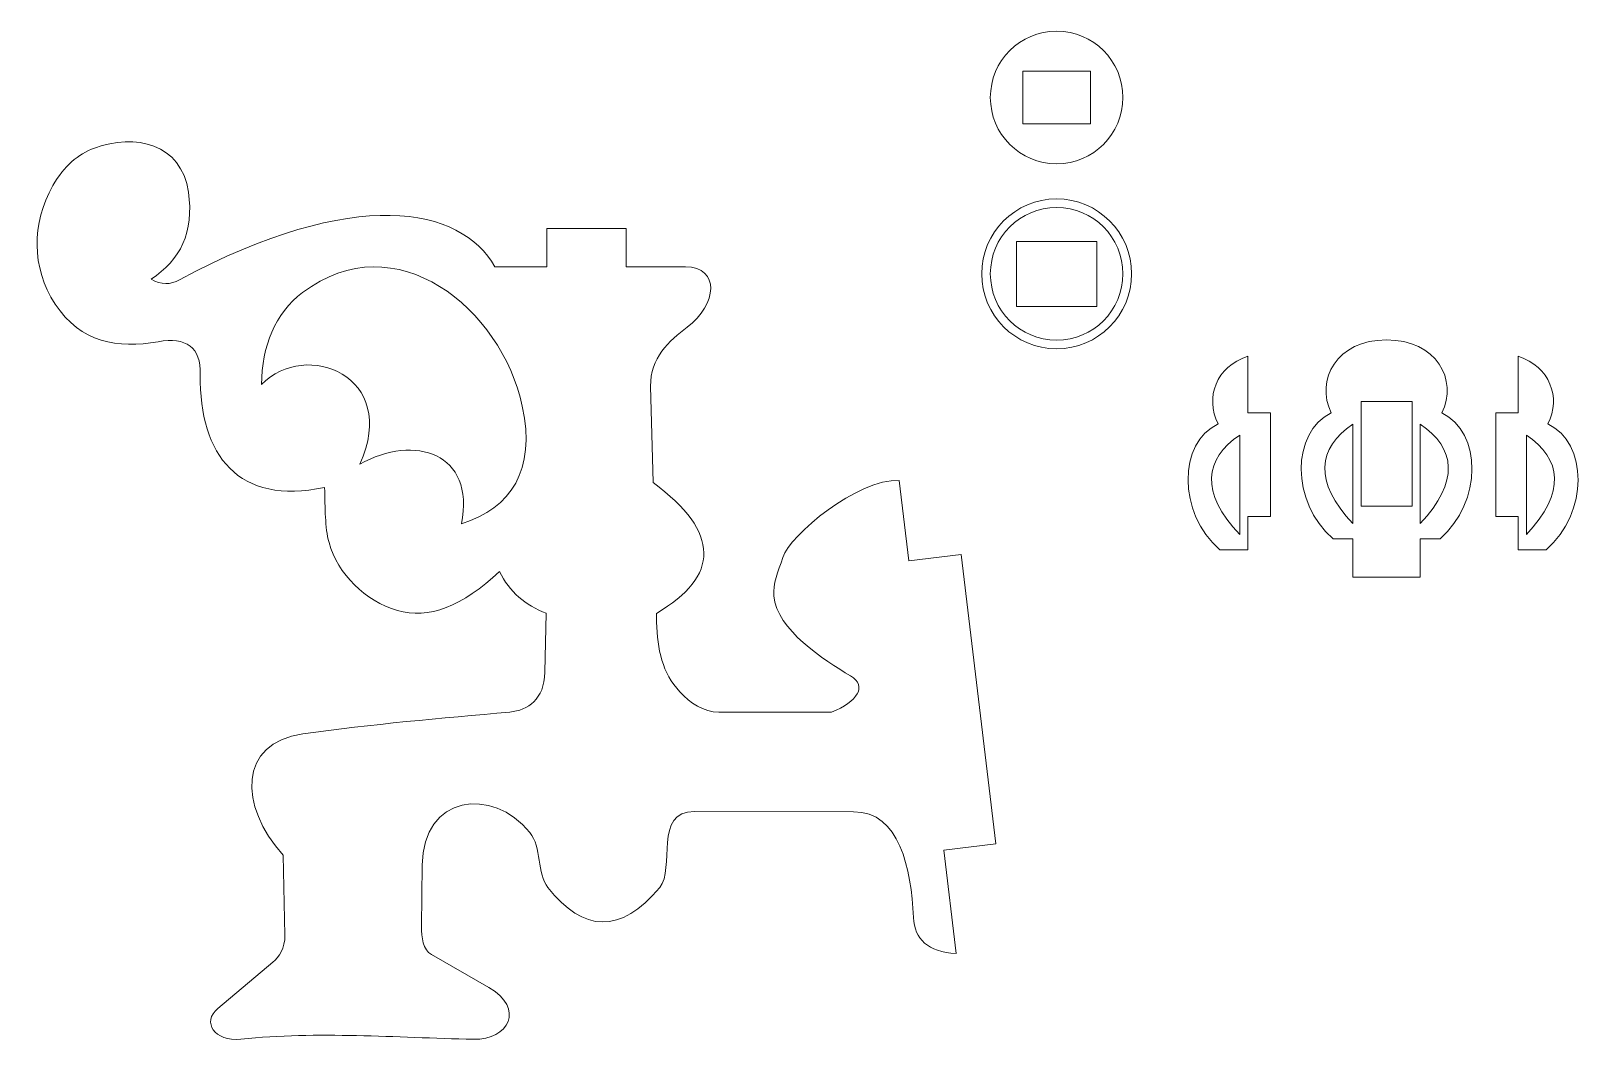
# Model space of a CAD drawing. Header units: centimetres. Extents: x -43 to 259, y -127 to -6.
# Drawn here: x 73.87 to 85.62, y -56.11 to -48.49 of the extents above; entities that cross this region are included whole.
import ezdxf

# ---------------------------------------------------------------- set-up
doc = ezdxf.new("R2010")
doc.units = ezdxf.units.CM
doc.header["$MEASUREMENT"] = 0
doc.layers.add('layer 1', color=7, linetype='Continuous')

msp = doc.modelspace()

# ---------------------------------------------------------------- linework, layer by layer
at = {"layer": 'layer 1', "color": 242, "lineweight": 20}
for points in [[(81.34854, -49.19154), (81.86054, -49.19154), (81.86054, -48.79554), (81.34854, -48.79554), (81.34854, -49.19154)], [(81.30204, -50.56806), (81.90704, -50.56806), (81.90704, -50.07806), (81.30204, -50.07806), (81.30204, -50.56806)]]:
    msp.add_lwpolyline(points, close=True, dxfattribs=at)
at = {"layer": 'layer 1', "color": 250, "lineweight": 20}
for centre, major_axis in [((81.60454, -48.99354), (0, 0.5)), ((81.60454, -50.32306), (0, 0.565))]:
    msp.add_ellipse(centre, major_axis=major_axis, ratio=1, dxfattribs=at)
at = {"layer": 'layer 1', "color": 30, "lineweight": 20}
msp.add_ellipse((81.60454, -50.32306), major_axis=(0, 0.5), ratio=1, dxfattribs=at)
at = {"layer": 'layer 1', "color": 250, "lineweight": 20}
for points, knots in [([(80.41852, -51.87998), (80.41852, -51.87998), (80.49131, -52.48715), (80.49131, -52.48715), (80.49131, -52.48715), (80.49131, -52.48715), (80.88451, -52.44), (80.88451, -52.44), (80.88451, -52.44), (80.88451, -52.44), (81.14596, -54.62038), (81.14596, -54.62038), (81.14596, -54.62038), (81.14596, -54.62038), (80.75278, -54.66753), (80.75278, -54.66753), (80.75278, -54.66753), (80.75278, -54.66753), (80.84629, -55.44739), (80.84629, -55.44739), (80.84629, -55.44739), (80.63318, -55.43486), (80.53353, -55.33885), (80.52536, -55.17544), (80.52536, -55.17544), (80.50672, -54.80347), (80.42139, -54.37909), (80.0733, -54.37844), (80.0733, -54.37844), (80.0733, -54.37844), (78.87321, -54.37616), (78.87321, -54.37616), (78.87321, -54.37616), (78.56367, -54.37558), (78.73066, -54.80645), (78.61217, -54.94856), (78.61217, -54.94856), (78.31597, -55.30377), (78.03739, -55.28769), (77.76961, -54.9504), (77.76961, -54.9504), (77.68469, -54.84345), (77.72239, -54.64406), (77.63374, -54.53485), (77.63374, -54.53485), (77.34901, -54.18397), (76.82622, -54.25527), (76.82068, -54.78009), (76.82068, -54.78009), (76.82068, -54.78009), (76.81576, -55.24312), (76.81576, -55.24312), (76.81576, -55.24312), (76.8149, -55.32625), (76.82851, -55.41978), (76.8907, -55.4554), (76.8907, -55.4554), (76.8907, -55.4554), (77.32381, -55.70352), (77.32381, -55.70352), (77.32381, -55.70352), (77.59914, -55.86124), (77.47317, -56.09907), (77.20839, -56.09351), (77.20839, -56.09351), (76.61722, -56.08106), (76.03306, -56.03295), (75.45529, -56.09217), (75.45529, -56.09217), (75.2529, -56.11291), (75.16026, -55.96344), (75.27952, -55.86265), (75.27952, -55.86265), (75.27952, -55.86265), (75.69431, -55.51197), (75.69431, -55.51197), (75.69431, -55.51197), (75.74153, -55.47422), (75.78826, -55.41064), (75.78628, -55.30754), (75.78628, -55.30754), (75.78628, -55.30754), (75.77455, -54.7057), (75.77455, -54.7057), (75.77455, -54.7057), (75.43646, -54.3317), (75.43376, -53.86085), (75.92175, -53.79137), (75.92175, -53.79137), (76.43985, -53.7176), (76.9619, -53.67388), (77.48309, -53.62659), (77.48309, -53.62659), (77.61789, -53.61434), (77.74179, -53.53073), (77.74651, -53.32692), (77.74651, -53.32692), (77.74651, -53.32692), (77.75685, -52.88203), (77.75685, -52.88203), (77.75685, -52.88203), (77.59925, -52.82234), (77.47889, -52.72016), (77.4037, -52.56646), (77.4037, -52.56646), (77.12675, -52.83179), (76.8663, -52.92901), (76.63445, -52.86056), (76.63445, -52.86056), (76.39066, -52.78863), (76.18602, -52.5888), (76.11908, -52.3479), (76.11908, -52.3479), (76.0872, -52.23317), (76.09045, -52.09374), (76.08535, -51.93312), (76.08535, -51.93312), (75.43721, -52.07367), (75.13944, -51.6913), (75.14824, -51.08273), (75.14824, -51.08273), (75.15464, -50.87588), (75.04154, -50.79737), (74.83079, -50.83468), (74.83079, -50.83468), (74.52502, -50.88883), (74.24717, -50.84462), (74.05471, -50.55069), (74.05471, -50.55069), (73.87341, -50.27382), (73.87684, -49.94458), (74.03722, -49.65784), (74.03722, -49.65784), (74.11987, -49.51002), (74.22679, -49.42087), (74.35149, -49.37487), (74.35149, -49.37487), (74.65494, -49.26287), (75.00682, -49.34038), (75.05928, -49.70633), (75.05928, -49.70633), (75.10283, -50.01004), (74.99894, -50.21964), (74.77719, -50.36365), (74.77719, -50.36365), (74.8545, -50.40681), (74.92572, -50.40684), (74.99129, -50.36763), (74.99129, -50.36763), (76.31472, -49.66046), (77.1124, -49.8139), (77.37011, -50.27059), (77.37011, -50.27059), (77.37011, -50.27059), (77.7599, -50.27059), (77.7599, -50.27059), (77.7599, -50.27059), (77.7599, -50.27059), (77.7599, -49.98059), (77.7599, -49.98059), (77.7599, -49.98059), (77.7599, -49.98059), (78.3599, -49.98059), (78.3599, -49.98059), (78.3599, -49.98059), (78.3599, -49.98059), (78.3599, -50.27059), (78.3599, -50.27059), (78.3599, -50.27059), (78.3599, -50.27059), (78.80577, -50.27059), (78.80577, -50.27059), (78.80577, -50.27059), (79.06835, -50.27079), (79.04785, -50.55515), (78.8188, -50.72604), (78.8188, -50.72604), (78.68402, -50.82662), (78.53824, -50.95816), (78.54362, -51.17096), (78.54362, -51.17096), (78.54362, -51.17096), (78.56199, -51.89491), (78.56199, -51.89491), (78.56199, -51.89491), (79.07303, -52.27543), (79.0637, -52.60289), (78.58707, -52.88267), (78.58707, -52.88267), (78.58707, -52.88267), (78.58873, -52.94804), (78.58873, -52.94804), (78.58873, -52.94804), (78.59396, -53.15463), (78.63185, -53.33251), (78.76353, -53.47498), (78.76353, -53.47498), (78.83969, -53.55736), (78.94238, -53.62769), (79.0573, -53.62778), (79.0573, -53.62778), (79.0573, -53.62778), (79.90596, -53.62843), (79.90596, -53.62843), (79.90596, -53.62843), (80.10416, -53.5457), (80.17997, -53.43344), (80.05061, -53.35438), (80.05061, -53.35438), (79.84988, -53.23168), (79.49455, -53.00779), (79.47229, -52.75098), (79.47229, -52.75098), (79.46444, -52.66042), (79.50538, -52.56993), (79.5398, -52.46061), (79.5398, -52.46061), (79.59232, -52.29374), (80.10417, -51.86741), (80.41852, -51.87998)], [0, 0, 0, 0, 0.01785714, 0.01785714, 0.01785714, 0.01785714, 0.03571429, 0.03571429, 0.03571429, 0.03571429, 0.05357143, 0.05357143, 0.05357143, 0.05357143, 0.07142857, 0.07142857, 0.07142857, 0.07142857, 0.08928571, 0.08928571, 0.08928571, 0.08928571, 0.10714286, 0.10714286, 0.10714286, 0.10714286, 0.125, 0.125, 0.125, 0.125, 0.14285714, 0.14285714, 0.14285714, 0.14285714, 0.16071429, 0.16071429, 0.16071429, 0.16071429, 0.17857143, 0.17857143, 0.17857143, 0.17857143, 0.19642857, 0.19642857, 0.19642857, 0.19642857, 0.21428571, 0.21428571, 0.21428571, 0.21428571, 0.23214286, 0.23214286, 0.23214286, 0.23214286, 0.25, 0.25, 0.25, 0.25, 0.26785714, 0.26785714, 0.26785714, 0.26785714, 0.28571429, 0.28571429, 0.28571429, 0.28571429, 0.30357143, 0.30357143, 0.30357143, 0.30357143, 0.32142857, 0.32142857, 0.32142857, 0.32142857, 0.33928571, 0.33928571, 0.33928571, 0.33928571, 0.35714286, 0.35714286, 0.35714286, 0.35714286, 0.375, 0.375, 0.375, 0.375, 0.39285714, 0.39285714, 0.39285714, 0.39285714, 0.41071429, 0.41071429, 0.41071429, 0.41071429, 0.42857143, 0.42857143, 0.42857143, 0.42857143, 0.44642857, 0.44642857, 0.44642857, 0.44642857, 0.46428571, 0.46428571, 0.46428571, 0.46428571, 0.48214286, 0.48214286, 0.48214286, 0.48214286, 0.5, 0.5, 0.5, 0.5, 0.51785714, 0.51785714, 0.51785714, 0.51785714, 0.53571429, 0.53571429, 0.53571429, 0.53571429, 0.55357143, 0.55357143, 0.55357143, 0.55357143, 0.57142857, 0.57142857, 0.57142857, 0.57142857, 0.58928571, 0.58928571, 0.58928571, 0.58928571, 0.60714286, 0.60714286, 0.60714286, 0.60714286, 0.625, 0.625, 0.625, 0.625, 0.64285714, 0.64285714, 0.64285714, 0.64285714, 0.66071429, 0.66071429, 0.66071429, 0.66071429, 0.67857143, 0.67857143, 0.67857143, 0.67857143, 0.69642857, 0.69642857, 0.69642857, 0.69642857, 0.71428571, 0.71428571, 0.71428571, 0.71428571, 0.73214286, 0.73214286, 0.73214286, 0.73214286, 0.75, 0.75, 0.75, 0.75, 0.76785714, 0.76785714, 0.76785714, 0.76785714, 0.78571429, 0.78571429, 0.78571429, 0.78571429, 0.80357143, 0.80357143, 0.80357143, 0.80357143, 0.82142857, 0.82142857, 0.82142857, 0.82142857, 0.83928571, 0.83928571, 0.83928571, 0.83928571, 0.85714286, 0.85714286, 0.85714286, 0.85714286, 0.875, 0.875, 0.875, 0.875, 0.89285714, 0.89285714, 0.89285714, 0.89285714, 0.91071429, 0.91071429, 0.91071429, 0.91071429, 0.92857143, 0.92857143, 0.92857143, 0.92857143, 0.94642857, 0.94642857, 0.94642857, 0.94642857, 0.96428571, 0.96428571, 0.96428571, 0.96428571, 1, 1, 1, 1]), ([(83.67534, -51.37218), (83.55129, -51.12246), (83.71588, -50.82097), (84.09163, -50.82097), (84.09163, -50.82097), (84.46738, -50.82097), (84.63197, -51.12246), (84.50792, -51.37218), (84.50792, -51.37218), (84.80926, -51.51428), (84.81639, -52.04216), (84.49469, -52.32097), (84.49469, -52.32097), (84.49469, -52.32097), (84.34525, -52.32097), (84.34525, -52.32097), (84.34525, -52.32097), (84.34525, -52.32097), (84.34525, -52.61097), (84.34525, -52.61097), (84.34525, -52.61097), (84.34525, -52.61097), (83.838, -52.61097), (83.838, -52.61097), (83.838, -52.61097), (83.838, -52.61097), (83.838, -52.32097), (83.838, -52.32097), (83.838, -52.32097), (83.838, -52.32097), (83.68857, -52.32097), (83.68857, -52.32097), (83.68857, -52.32097), (83.36687, -52.04216), (83.374, -51.51428), (83.67534, -51.37218)], [0, 0, 0, 0, 0.1, 0.1, 0.1, 0.1, 0.2, 0.2, 0.2, 0.2, 0.3, 0.3, 0.3, 0.3, 0.4, 0.4, 0.4, 0.4, 0.5, 0.5, 0.5, 0.5, 0.6, 0.6, 0.6, 0.6, 0.7, 0.7, 0.7, 0.7, 0.8, 0.8, 0.8, 0.8, 1, 1, 1, 1]), ([(83.04575, -52.40306), (83.04575, -52.40306), (82.83519, -52.40306), (82.83519, -52.40306), (82.83519, -52.40306), (82.51349, -52.12425), (82.52062, -51.59637), (82.82196, -51.45427), (82.82196, -51.45427), (82.72111, -51.25126), (82.80671, -51.02613), (83.04575, -50.9445), (83.04575, -50.9445), (83.04575, -50.9445), (83.04575, -51.37052), (83.04575, -51.37052), (83.04575, -51.37052), (83.04575, -51.37052), (83.21575, -51.37052), (83.21575, -51.37052), (83.21575, -51.37052), (83.21575, -51.37052), (83.21575, -52.15352), (83.21575, -52.15352), (83.21575, -52.15352), (83.21575, -52.15352), (83.04575, -52.15352), (83.04575, -52.15352), (83.04575, -52.15352), (83.04575, -52.15352), (83.04575, -52.40306), (83.04575, -52.40306)], [0, 0, 0, 0, 0.11111111, 0.11111111, 0.11111111, 0.11111111, 0.22222222, 0.22222222, 0.22222222, 0.22222222, 0.33333333, 0.33333333, 0.33333333, 0.33333333, 0.44444444, 0.44444444, 0.44444444, 0.44444444, 0.55555556, 0.55555556, 0.55555556, 0.55555556, 0.66666667, 0.66666667, 0.66666667, 0.66666667, 0.77777778, 0.77777778, 0.77777778, 0.77777778, 1, 1, 1, 1]), ([(85.08445, -52.40306), (85.08445, -52.40306), (85.29501, -52.40306), (85.29501, -52.40306), (85.29501, -52.40306), (85.61671, -52.12425), (85.60958, -51.59637), (85.30824, -51.45427), (85.30824, -51.45427), (85.40909, -51.25126), (85.32349, -51.02613), (85.08445, -50.9445), (85.08445, -50.9445), (85.08445, -50.9445), (85.08445, -51.37052), (85.08445, -51.37052), (85.08445, -51.37052), (85.08445, -51.37052), (84.91445, -51.37052), (84.91445, -51.37052), (84.91445, -51.37052), (84.91445, -51.37052), (84.91445, -52.15352), (84.91445, -52.15352), (84.91445, -52.15352), (84.91445, -52.15352), (85.08445, -52.15352), (85.08445, -52.15352), (85.08445, -52.15352), (85.08445, -52.15352), (85.08445, -52.40306), (85.08445, -52.40306)], [0, 0, 0, 0, 0.11111111, 0.11111111, 0.11111111, 0.11111111, 0.22222222, 0.22222222, 0.22222222, 0.22222222, 0.33333333, 0.33333333, 0.33333333, 0.33333333, 0.44444444, 0.44444444, 0.44444444, 0.44444444, 0.55555556, 0.55555556, 0.55555556, 0.55555556, 0.66666667, 0.66666667, 0.66666667, 0.66666667, 0.77777778, 0.77777778, 0.77777778, 0.77777778, 1, 1, 1, 1])]:
    msp.add_open_spline(points, degree=3, knots=knots, dxfattribs=at)
at = {"layer": 'layer 1', "color": 242, "lineweight": 20}
for points, knots in [([(77.118, -52.20804), (77.49266, -52.08492), (77.67951, -51.80827), (77.57619, -51.32189), (77.57619, -51.32189), (77.41956, -50.58477), (76.62147, -49.93358), (75.91978, -50.46358), (75.91978, -50.46358), (75.70724, -50.62412), (75.61413, -50.86744), (75.61067, -51.15739), (75.61067, -51.15739), (75.94233, -50.81446), (76.6547, -51.09223), (76.35105, -51.75765), (76.35105, -51.75765), (76.76431, -51.5294), (77.22268, -51.66986), (77.118, -52.20804)], [0, 0, 0, 0, 0.16666667, 0.16666667, 0.16666667, 0.16666667, 0.33333333, 0.33333333, 0.33333333, 0.33333333, 0.5, 0.5, 0.5, 0.5, 0.66666667, 0.66666667, 0.66666667, 0.66666667, 1, 1, 1, 1]), ([(83.89913, -51.28526), (83.89913, -51.28526), (84.28413, -51.28526), (84.28413, -51.28526), (84.28413, -51.28526), (84.28413, -51.28526), (84.28413, -52.0746), (84.28413, -52.0746), (84.28413, -52.0746), (84.28413, -52.0746), (83.89913, -52.0746), (83.89913, -52.0746), (83.89913, -52.0746), (83.89913, -52.0746), (83.89913, -51.28526), (83.89913, -51.28526)], [0, 0, 0, 0, 0.2, 0.2, 0.2, 0.2, 0.4, 0.4, 0.4, 0.4, 0.6, 0.6, 0.6, 0.6, 1, 1, 1, 1]), ([(82.98462, -51.53806), (82.98462, -51.53806), (82.98463, -52.28839), (82.98463, -52.28839), (82.98463, -52.28839), (82.68498, -51.96989), (82.71856, -51.71984), (82.98462, -51.53806)], [0, 0, 0, 0, 0.33333333, 0.33333333, 0.33333333, 0.33333333, 1, 1, 1, 1]), ([(83.838, -51.45597), (83.838, -51.45597), (83.83801, -52.2063), (83.83801, -52.2063), (83.83801, -52.2063), (83.53836, -51.8878), (83.57194, -51.63775), (83.838, -51.45597)], [0, 0, 0, 0, 0.33333333, 0.33333333, 0.33333333, 0.33333333, 1, 1, 1, 1]), ([(84.34526, -51.45597), (84.34526, -51.45597), (84.34525, -52.2063), (84.34525, -52.2063), (84.34525, -52.2063), (84.6449, -51.8878), (84.61132, -51.63775), (84.34526, -51.45597)], [0, 0, 0, 0, 0.33333333, 0.33333333, 0.33333333, 0.33333333, 1, 1, 1, 1]), ([(85.14558, -51.53806), (85.14558, -51.53806), (85.14557, -52.28839), (85.14557, -52.28839), (85.14557, -52.28839), (85.44522, -51.96989), (85.41164, -51.71984), (85.14558, -51.53806)], [0, 0, 0, 0, 0.33333333, 0.33333333, 0.33333333, 0.33333333, 1, 1, 1, 1])]:
    msp.add_open_spline(points, degree=3, knots=knots, dxfattribs=at)

doc.saveas('drawing.dxf')
